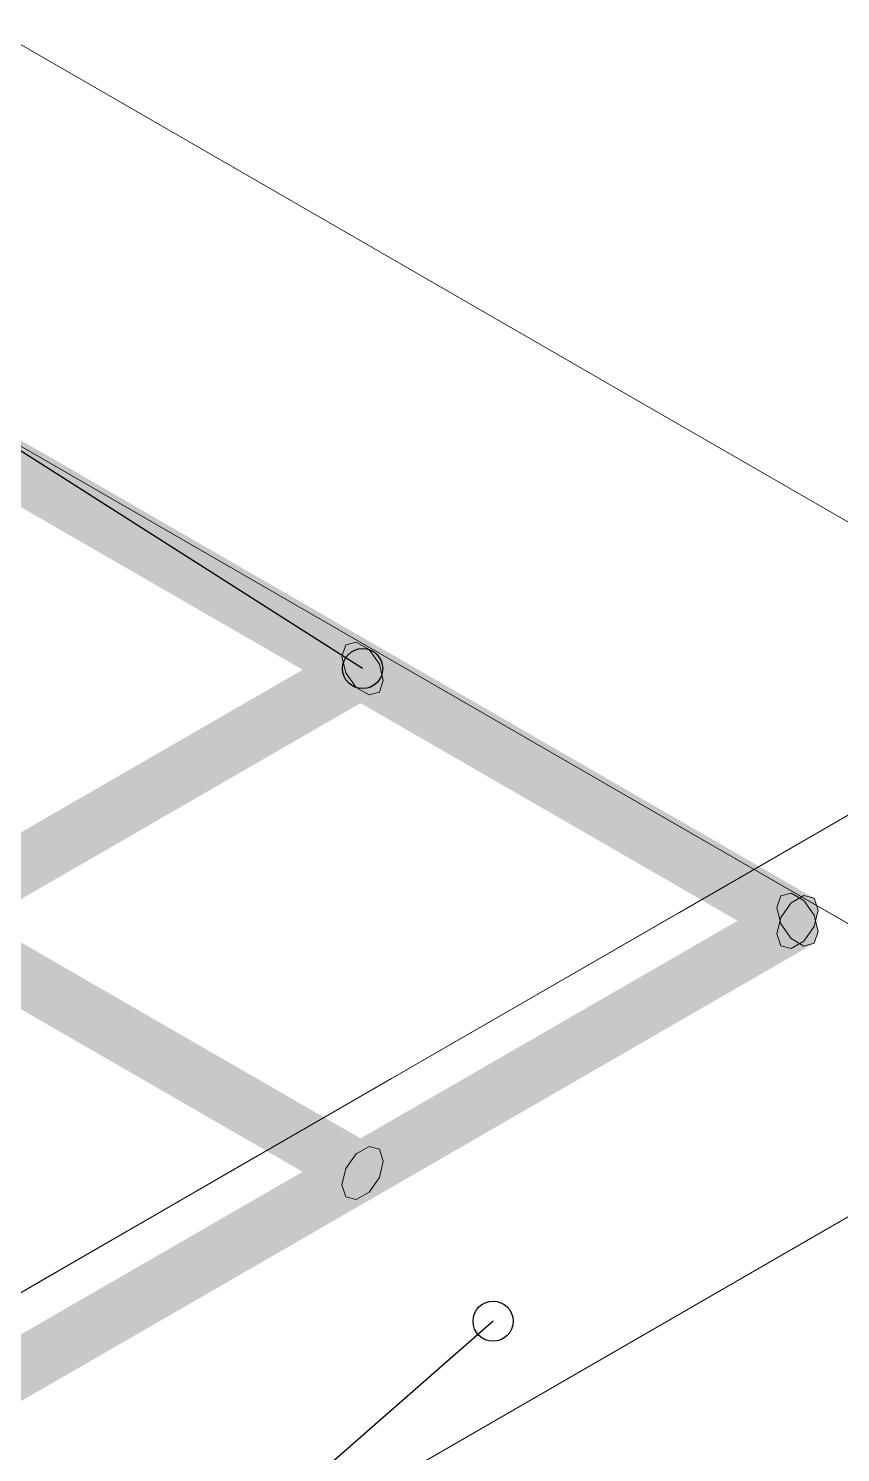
# Model space of a CAD drawing. Header units: metres. Extents: x 0 to 8.41, y 0 to 5.94.
# Drawn here: x 7.045 to 7.369, y 1.988 to 2.555 of the extents above; entities that cross this region are included whole.
import ezdxf

# ---------------------------------------------------------------- set-up
doc = ezdxf.new("R2010")
doc.units = ezdxf.units.M
doc.header["$LTSCALE"] = 0.25
doc.layers.add('ISO-3D', color=7, linetype='CONTINUOUS', lineweight=13)
doc.layers.add('ISO-3D-ARISTAS', color=250, linetype='CONTINUOUS', lineweight=13)
doc.layers.add('LLAMADAS-NUM', color=30, linetype='CONTINUOUS', lineweight=25, true_color=0xc05014)

msp = doc.modelspace()

# ---------------------------------------------------------------- linework, layer by layer
at = {"layer": 'ISO-3D', "true_color": 0x7c4f34}
for points in [[(7.10628, 2.35266), (7.10119, 2.34971), (7.02368, 2.40035), (7.01858, 2.39741)], [(7.10119, 2.3316), (7.10628, 2.33454), (7.01858, 2.37929), (7.02368, 2.38223)], [(7.18889, 2.30497), (7.18379, 2.30202), (7.10628, 2.35266), (7.10119, 2.34971)], [(7.18379, 2.2839), (7.18889, 2.28685), (7.10119, 2.3316), (7.10628, 2.33454)], [(7.1758, 2.31053), (7.18089, 2.30759), (7.09319, 2.26284), (7.09829, 2.25989)], [(7.27149, 2.25727), (7.2664, 2.25433), (7.18889, 2.30497), (7.18379, 2.30202)], [(7.18089, 2.28947), (7.1758, 2.29241), (7.09829, 2.24178), (7.09319, 2.24472)], [(7.2664, 2.23621), (7.27149, 2.23916), (7.18379, 2.2839), (7.18889, 2.28685)], [(7.09319, 2.26284), (7.09829, 2.25989), (7.01059, 2.21515), (7.01568, 2.2122)], [(7.3541, 2.20958), (7.349, 2.20664), (7.27149, 2.25727), (7.2664, 2.25433)], [(7.09829, 2.24178), (7.09319, 2.24472), (7.01568, 2.19408), (7.01059, 2.19703)], [(7.349, 2.18852), (7.3541, 2.19146), (7.2664, 2.23621), (7.27149, 2.23916)], [(7.349, 2.21053), (7.3541, 2.20759), (7.2664, 2.16284), (7.27149, 2.15989)], [(7.09829, 2.15727), (7.09319, 2.15433), (7.01568, 2.20497), (7.01059, 2.20202)], [(7.3541, 2.18947), (7.349, 2.19241), (7.27149, 2.14178), (7.2664, 2.14472)], [(7.09319, 2.13621), (7.09829, 2.13916), (7.01059, 2.1839), (7.01568, 2.18685)], [(7.2664, 2.16284), (7.27149, 2.15989), (7.18379, 2.11515), (7.18889, 2.1122)], [(7.18089, 2.10958), (7.1758, 2.10664), (7.09829, 2.15727), (7.09319, 2.15433)], [(7.27149, 2.14178), (7.2664, 2.14472), (7.18889, 2.09408), (7.18379, 2.09703)], [(7.1758, 2.08852), (7.18089, 2.09146), (7.09319, 2.13621), (7.09829, 2.13916)], [(7.18379, 2.11515), (7.18889, 2.1122), (7.10119, 2.06745), (7.10628, 2.06451)], [(7.18889, 2.09408), (7.18379, 2.09703), (7.10628, 2.04639), (7.10119, 2.04934)], [(7.10119, 2.06745), (7.10628, 2.06451), (7.01858, 2.01976), (7.02368, 2.01682)], [(7.10628, 2.04639), (7.10119, 2.04934), (7.02368, 1.9987), (7.01858, 2.00164)]]:
    msp.add_solid(points, dxfattribs=at)
at = {"layer": 'ISO-3D', "true_color": 0x603d28}
for points in [[(7.11041, 2.35158), (7.10628, 2.35266), (7.0278, 2.39927), (7.02368, 2.40035)], [(7.11198, 2.34689), (7.11041, 2.35158), (7.02938, 2.39458), (7.0278, 2.39927)], [(7.09549, 2.33736), (7.09706, 2.33268), (7.01288, 2.38506), (7.01446, 2.38037)], [(7.09706, 2.33268), (7.10119, 2.3316), (7.01446, 2.38037), (7.01858, 2.37929)], [(7.19301, 2.30389), (7.18889, 2.30497), (7.11041, 2.35158), (7.10628, 2.35266)], [(7.19459, 2.2992), (7.19301, 2.30389), (7.11198, 2.34689), (7.11041, 2.35158)], [(7.17809, 2.28967), (7.17967, 2.28498), (7.09549, 2.33736), (7.09706, 2.33268)], [(7.17967, 2.28498), (7.18379, 2.2839), (7.09706, 2.33268), (7.10119, 2.3316)], [(7.27562, 2.25619), (7.27149, 2.25727), (7.19301, 2.30389), (7.18889, 2.30497)], [(7.27719, 2.2515), (7.27562, 2.25619), (7.19459, 2.2992), (7.19301, 2.30389)], [(7.2607, 2.24198), (7.26227, 2.23729), (7.17809, 2.28967), (7.17967, 2.28498)], [(7.26227, 2.23729), (7.2664, 2.23621), (7.17967, 2.28498), (7.18379, 2.2839)], [(7.35822, 2.2085), (7.3541, 2.20958), (7.27562, 2.25619), (7.27149, 2.25727)], [(7.3598, 2.20381), (7.35822, 2.2085), (7.27719, 2.2515), (7.27562, 2.25619)], [(7.3433, 2.19429), (7.34488, 2.1896), (7.2607, 2.24198), (7.26227, 2.23729)], [(7.34488, 2.1896), (7.349, 2.18852), (7.26227, 2.23729), (7.2664, 2.23621)], [(7.10241, 2.15619), (7.09829, 2.15727), (7.01981, 2.20389), (7.01568, 2.20497)], [(7.10399, 2.1515), (7.10241, 2.15619), (7.02138, 2.1992), (7.01981, 2.20389)], [(7.08749, 2.14198), (7.08907, 2.13729), (7.00489, 2.18967), (7.00646, 2.18498)], [(7.08907, 2.13729), (7.09319, 2.13621), (7.00646, 2.18498), (7.01059, 2.1839)], [(7.18502, 2.1085), (7.18089, 2.10958), (7.10241, 2.15619), (7.09829, 2.15727)], [(7.18659, 2.10381), (7.18502, 2.1085), (7.10399, 2.1515), (7.10241, 2.15619)], [(7.1701, 2.09429), (7.17167, 2.0896), (7.08749, 2.14198), (7.08907, 2.13729)], [(7.17167, 2.0896), (7.1758, 2.08852), (7.08907, 2.13729), (7.09319, 2.13621)]]:
    msp.add_solid(points, dxfattribs=at)
at = {"layer": 'ISO-3D', "true_color": 0x865538}
for points in [[(7.10119, 2.34971), (7.09706, 2.34387), (7.01858, 2.39741), (7.01446, 2.39156)], [(7.10628, 2.33454), (7.11041, 2.34038), (7.02368, 2.38223), (7.0278, 2.38807)], [(7.18379, 2.30202), (7.17967, 2.29618), (7.10119, 2.34971), (7.09706, 2.34387)], [(7.18889, 2.28685), (7.19301, 2.29269), (7.10628, 2.33454), (7.11041, 2.34038)], [(7.2664, 2.25433), (7.26227, 2.24849), (7.18379, 2.30202), (7.17967, 2.29618)], [(7.27149, 2.23916), (7.27562, 2.245), (7.18889, 2.28685), (7.19301, 2.29269)], [(7.349, 2.20664), (7.34488, 2.2008), (7.2664, 2.25433), (7.26227, 2.24849)], [(7.3541, 2.19146), (7.35822, 2.1973), (7.27149, 2.23916), (7.27562, 2.245)], [(7.09319, 2.15433), (7.08907, 2.14849), (7.01059, 2.20202), (7.00646, 2.19618)], [(7.09829, 2.13916), (7.10241, 2.145), (7.01568, 2.18685), (7.01981, 2.19269)], [(7.1758, 2.10664), (7.17167, 2.1008), (7.09319, 2.15433), (7.08907, 2.14849)], [(7.18089, 2.09146), (7.18502, 2.0973), (7.09829, 2.13916), (7.10241, 2.145)]]:
    msp.add_solid(points, dxfattribs=at)
at = {"layer": 'ISO-3D', "true_color": 0x7b4f34}
for points in [[(7.11041, 2.34038), (7.11198, 2.34689), (7.0278, 2.38807), (7.02938, 2.39458)], [(7.09706, 2.34387), (7.09549, 2.33736), (7.01446, 2.39156), (7.01288, 2.38506)], [(7.17967, 2.29618), (7.17809, 2.28967), (7.09706, 2.34387), (7.09549, 2.33736)], [(7.19301, 2.29269), (7.19459, 2.2992), (7.11041, 2.34038), (7.11198, 2.34689)], [(7.27562, 2.245), (7.27719, 2.2515), (7.19301, 2.29269), (7.19459, 2.2992)], [(7.26227, 2.24849), (7.2607, 2.24198), (7.17967, 2.29618), (7.17809, 2.28967)], [(7.34488, 2.2008), (7.3433, 2.19429), (7.26227, 2.24849), (7.2607, 2.24198)], [(7.35822, 2.1973), (7.3598, 2.20381), (7.27562, 2.245), (7.27719, 2.2515)], [(7.08907, 2.14849), (7.08749, 2.14198), (7.00646, 2.19618), (7.00489, 2.18967)], [(7.10241, 2.145), (7.10399, 2.1515), (7.01981, 2.19269), (7.02138, 2.1992)], [(7.18502, 2.0973), (7.18659, 2.10381), (7.10241, 2.145), (7.10399, 2.1515)], [(7.17167, 2.1008), (7.1701, 2.09429), (7.08907, 2.14849), (7.08749, 2.14198)]]:
    msp.add_solid(points, dxfattribs=at)
at = {"layer": 'ISO-3D', "true_color": 0x553624}
for points in [[(7.1701, 2.30476), (7.17167, 2.30945), (7.08749, 2.25707), (7.08907, 2.26176)], [(7.18659, 2.29524), (7.18502, 2.29055), (7.10399, 2.24755), (7.10241, 2.24286)], [(7.08749, 2.25707), (7.08907, 2.26176), (7.00489, 2.20938), (7.00646, 2.21407)], [(7.10399, 2.24755), (7.10241, 2.24286), (7.02138, 2.19985), (7.01981, 2.19516)], [(7.3433, 2.20476), (7.34488, 2.20945), (7.2607, 2.15707), (7.26227, 2.16176)], [(7.3598, 2.19524), (7.35822, 2.19055), (7.27719, 2.14755), (7.27562, 2.14286)], [(7.2607, 2.15707), (7.26227, 2.16176), (7.17809, 2.10938), (7.17967, 2.11407)], [(7.27719, 2.14755), (7.27562, 2.14286), (7.19459, 2.09985), (7.19301, 2.09516)], [(7.17809, 2.10938), (7.17967, 2.11407), (7.09549, 2.06169), (7.09706, 2.06637)], [(7.19459, 2.09985), (7.19301, 2.09516), (7.11198, 2.05216), (7.11041, 2.04747)], [(7.09549, 2.06169), (7.09706, 2.06637), (7.01288, 2.01399), (7.01446, 2.01868)], [(7.11198, 2.05216), (7.11041, 2.04747), (7.02938, 2.00447), (7.0278, 1.99978)]]:
    msp.add_solid(points, dxfattribs=at)
at = {"layer": 'ISO-3D', "true_color": 0x67422b}
for points in [[(7.17167, 2.30945), (7.1758, 2.31053), (7.08907, 2.26176), (7.09319, 2.26284)], [(7.18502, 2.29055), (7.18089, 2.28947), (7.10241, 2.24286), (7.09829, 2.24178)], [(7.08907, 2.26176), (7.09319, 2.26284), (7.00646, 2.21407), (7.01059, 2.21515)], [(7.10241, 2.24286), (7.09829, 2.24178), (7.01981, 2.19516), (7.01568, 2.19408)], [(7.34488, 2.20945), (7.349, 2.21053), (7.26227, 2.16176), (7.2664, 2.16284)], [(7.35822, 2.19055), (7.3541, 2.18947), (7.27562, 2.14286), (7.27149, 2.14178)], [(7.26227, 2.16176), (7.2664, 2.16284), (7.17967, 2.11407), (7.18379, 2.11515)], [(7.27562, 2.14286), (7.27149, 2.14178), (7.19301, 2.09516), (7.18889, 2.09408)], [(7.17967, 2.11407), (7.18379, 2.11515), (7.09706, 2.06637), (7.10119, 2.06745)], [(7.19301, 2.09516), (7.18889, 2.09408), (7.11041, 2.04747), (7.10628, 2.04639)], [(7.09706, 2.06637), (7.10119, 2.06745), (7.01446, 2.01868), (7.01858, 2.01976)], [(7.11041, 2.04747), (7.10628, 2.04639), (7.0278, 1.99978), (7.02368, 1.9987)]]:
    msp.add_solid(points, dxfattribs=at)
at = {"layer": 'ISO-3D', "true_color": 0x6f472f}
for points in [[(7.17835, 2.3), (7.1701, 2.30476), (7.17167, 2.30945)], [(7.17835, 2.3), (7.17167, 2.30945), (7.1758, 2.31053)], [(7.17835, 2.3), (7.1758, 2.31053), (7.18089, 2.30759)], [(7.17835, 2.3), (7.17167, 2.29825), (7.1701, 2.30476)], [(7.17835, 2.3), (7.18089, 2.30759), (7.18502, 2.30175)], [(7.17835, 2.3), (7.1758, 2.29241), (7.17167, 2.29825)], [(7.17835, 2.3), (7.18089, 2.28947), (7.1758, 2.29241)], [(7.17835, 2.3), (7.18502, 2.30175), (7.18659, 2.29524)], [(7.17835, 2.3), (7.18502, 2.29055), (7.18089, 2.28947)], [(7.17835, 2.3), (7.18659, 2.29524), (7.18502, 2.29055)], [(7.35155, 2.2), (7.3433, 2.20476), (7.34488, 2.20945)], [(7.35155, 2.2), (7.34488, 2.20945), (7.349, 2.21053)], [(7.35155, 2.2), (7.349, 2.21053), (7.3541, 2.20759)], [(7.35155, 2.2), (7.3541, 2.20759), (7.35822, 2.20175)], [(7.35155, 2.2), (7.34488, 2.19825), (7.3433, 2.20476)], [(7.35155, 2.2), (7.35822, 2.20175), (7.3598, 2.19524)], [(7.35155, 2.2), (7.349, 2.19241), (7.34488, 2.19825)], [(7.35155, 2.2), (7.3541, 2.18947), (7.349, 2.19241)], [(7.35155, 2.2), (7.35822, 2.19055), (7.3541, 2.18947)], [(7.35155, 2.2), (7.3598, 2.19524), (7.35822, 2.19055)]]:
    msp.add_solid(points, dxfattribs=at)
at = {"layer": 'ISO-3D', "true_color": 0x70472f}
for points in [[(7.17167, 2.29825), (7.1701, 2.30476), (7.08907, 2.25056), (7.08749, 2.25707)], [(7.18502, 2.30175), (7.18659, 2.29524), (7.10241, 2.25405), (7.10399, 2.24755)], [(7.08907, 2.25056), (7.08749, 2.25707), (7.00646, 2.20287), (7.00489, 2.20938)], [(7.10241, 2.25405), (7.10399, 2.24755), (7.01981, 2.20636), (7.02138, 2.19985)], [(7.34488, 2.19825), (7.3433, 2.20476), (7.26227, 2.15056), (7.2607, 2.15707)], [(7.35822, 2.20175), (7.3598, 2.19524), (7.27562, 2.15405), (7.27719, 2.14755)], [(7.26227, 2.15056), (7.2607, 2.15707), (7.17967, 2.10287), (7.17809, 2.10938)], [(7.27562, 2.15405), (7.27719, 2.14755), (7.19301, 2.10636), (7.19459, 2.09985)], [(7.17967, 2.10287), (7.17809, 2.10938), (7.09706, 2.05518), (7.09549, 2.06169)], [(7.19301, 2.10636), (7.19459, 2.09985), (7.11041, 2.05867), (7.11198, 2.05216)], [(7.09706, 2.05518), (7.09549, 2.06169), (7.01446, 2.00749), (7.01288, 2.01399)], [(7.11041, 2.05867), (7.11198, 2.05216), (7.0278, 2.01098), (7.02938, 2.00447)]]:
    msp.add_solid(points, dxfattribs=at)
at = {"layer": 'ISO-3D', "true_color": 0x7f5135}
for points in [[(7.18089, 2.30759), (7.18502, 2.30175), (7.09829, 2.25989), (7.10241, 2.25405)], [(7.1758, 2.29241), (7.17167, 2.29825), (7.09319, 2.24472), (7.08907, 2.25056)], [(7.09829, 2.25989), (7.10241, 2.25405), (7.01568, 2.2122), (7.01981, 2.20636)], [(7.09319, 2.24472), (7.08907, 2.25056), (7.01059, 2.19703), (7.00646, 2.20287)], [(7.3541, 2.20759), (7.35822, 2.20175), (7.27149, 2.15989), (7.27562, 2.15405)], [(7.349, 2.19241), (7.34488, 2.19825), (7.2664, 2.14472), (7.26227, 2.15056)], [(7.27149, 2.15989), (7.27562, 2.15405), (7.18889, 2.1122), (7.19301, 2.10636)], [(7.2664, 2.14472), (7.26227, 2.15056), (7.18379, 2.09703), (7.17967, 2.10287)], [(7.18889, 2.1122), (7.19301, 2.10636), (7.10628, 2.06451), (7.11041, 2.05867)], [(7.18379, 2.09703), (7.17967, 2.10287), (7.10119, 2.04934), (7.09706, 2.05518)], [(7.10628, 2.06451), (7.11041, 2.05867), (7.02368, 2.01682), (7.0278, 2.01098)], [(7.10119, 2.04934), (7.09706, 2.05518), (7.01858, 2.00164), (7.01446, 2.00749)]]:
    msp.add_solid(points, dxfattribs=at)
at = {"layer": 'ISO-3D', "true_color": 0x643f2a}
for points in [[(7.35155, 2.19905), (7.3541, 2.20958), (7.349, 2.20664)], [(7.35155, 2.19905), (7.35822, 2.2085), (7.3541, 2.20958)], [(7.35155, 2.19905), (7.3598, 2.20381), (7.35822, 2.2085)], [(7.35155, 2.19905), (7.349, 2.20664), (7.34488, 2.2008)], [(7.35155, 2.19905), (7.35822, 2.1973), (7.3598, 2.20381)], [(7.35155, 2.19905), (7.34488, 2.2008), (7.3433, 2.19429)], [(7.35155, 2.19905), (7.3433, 2.19429), (7.34488, 2.1896)], [(7.35155, 2.19905), (7.34488, 2.1896), (7.349, 2.18852)], [(7.35155, 2.19905), (7.349, 2.18852), (7.3541, 2.19146)], [(7.35155, 2.19905), (7.3541, 2.19146), (7.35822, 2.1973)], [(7.17835, 2.09905), (7.1758, 2.10664), (7.17167, 2.1008)], [(7.17835, 2.09905), (7.18089, 2.10958), (7.1758, 2.10664)], [(7.17835, 2.09905), (7.18502, 2.1085), (7.18089, 2.10958)], [(7.17835, 2.09905), (7.18659, 2.10381), (7.18502, 2.1085)], [(7.17835, 2.09905), (7.17167, 2.1008), (7.1701, 2.09429)], [(7.17835, 2.09905), (7.18502, 2.0973), (7.18659, 2.10381)], [(7.17835, 2.09905), (7.1701, 2.09429), (7.17167, 2.0896)], [(7.17835, 2.09905), (7.17167, 2.0896), (7.1758, 2.08852)], [(7.17835, 2.09905), (7.1758, 2.08852), (7.18089, 2.09146)], [(7.17835, 2.09905), (7.18089, 2.09146), (7.18502, 2.0973)]]:
    msp.add_solid(points, dxfattribs=at)
at = {"layer": 'ISO-3D-ARISTAS', "color": 250}
for p, q in [((7.03112, 2.555), (7.17835, 2.47)), ((7.03112, 2.555), (7.17835, 2.47)), ((7.17835, 2.47), (7.28227, 2.41)), ((7.17835, 2.47), (7.28227, 2.41)), ((6.96803, 2.43143), (7.13628, 2.33429)), ((7.28227, 2.41), (7.37753, 2.355)), ((7.28227, 2.41), (7.37753, 2.355)), ((7.17835, 2.31), (7.03112, 2.395)), ((7.13628, 2.33429), (7.30454, 2.23714)), ((7.1701, 2.30476), (7.17167, 2.30945)), ((7.1701, 2.30476), (7.17167, 2.30945)), ((7.17167, 2.30945), (7.1758, 2.31053)), ((7.17167, 2.30945), (7.1758, 2.31053)), ((7.1758, 2.31053), (7.18089, 2.30759)), ((7.1758, 2.31053), (7.18089, 2.30759)), ((7.28227, 2.25), (7.17835, 2.31)), ((7.17167, 2.29825), (7.1701, 2.30476)), ((7.17167, 2.29825), (7.1701, 2.30476)), ((7.18089, 2.30759), (7.18502, 2.30175)), ((7.18089, 2.30759), (7.18502, 2.30175)), ((7.1758, 2.29241), (7.17167, 2.29825)), ((7.1758, 2.29241), (7.17167, 2.29825)), ((7.18502, 2.30175), (7.18659, 2.29524)), ((7.18502, 2.30175), (7.18659, 2.29524)), ((7.30454, 2.20286), (7.47279, 2.3)), ((7.47279, 2.3), (7.33134, 2.21833)), ((7.18089, 2.28947), (7.1758, 2.29241)), ((7.18089, 2.28947), (7.1758, 2.29241)), ((7.18659, 2.29524), (7.18502, 2.29055)), ((7.18659, 2.29524), (7.18502, 2.29055)), ((7.18502, 2.29055), (7.18089, 2.28947)), ((7.18502, 2.29055), (7.18089, 2.28947)), ((7.37753, 2.195), (7.28227, 2.25)), ((7.30454, 2.23714), (7.47279, 2.14)), ((7.33134, 2.21833), (7.18989, 2.13667)), ((7.3433, 2.20476), (7.34488, 2.20945)), ((7.3433, 2.20476), (7.34488, 2.20945)), ((7.34488, 2.20945), (7.349, 2.21053)), ((7.34488, 2.20945), (7.349, 2.21053)), ((7.349, 2.21053), (7.3541, 2.20759)), ((7.349, 2.21053), (7.3541, 2.20759)), ((7.3541, 2.20958), (7.349, 2.20664)), ((7.3541, 2.20958), (7.349, 2.20664)), ((7.35822, 2.2085), (7.3541, 2.20958)), ((7.35822, 2.2085), (7.3541, 2.20958)), ((7.3541, 2.20759), (7.35822, 2.20175)), ((7.3541, 2.20759), (7.35822, 2.20175)), ((7.3598, 2.20381), (7.35822, 2.2085)), ((7.3598, 2.20381), (7.35822, 2.2085)), ((7.13628, 2.10571), (7.30454, 2.20286)), ((7.34488, 2.19825), (7.3433, 2.20476)), ((7.34488, 2.19825), (7.3433, 2.20476)), ((7.349, 2.20664), (7.34488, 2.2008)), ((7.349, 2.20664), (7.34488, 2.2008)), ((7.35822, 2.1973), (7.3598, 2.20381)), ((7.35822, 2.1973), (7.3598, 2.20381)), ((7.35822, 2.20175), (7.3598, 2.19524)), ((7.35822, 2.20175), (7.3598, 2.19524)), ((7.34488, 2.2008), (7.3433, 2.19429)), ((7.34488, 2.2008), (7.3433, 2.19429)), ((7.349, 2.19241), (7.34488, 2.19825)), ((7.349, 2.19241), (7.34488, 2.19825)), ((7.3541, 2.19146), (7.35822, 2.1973)), ((7.3541, 2.19146), (7.35822, 2.1973)), ((7.3433, 2.19429), (7.34488, 2.1896)), ((7.3433, 2.19429), (7.34488, 2.1896)), ((7.3541, 2.18947), (7.349, 2.19241)), ((7.3541, 2.18947), (7.349, 2.19241)), ((7.349, 2.18852), (7.3541, 2.19146)), ((7.349, 2.18852), (7.3541, 2.19146)), ((7.35822, 2.19055), (7.3541, 2.18947)), ((7.35822, 2.19055), (7.3541, 2.18947)), ((7.3598, 2.19524), (7.35822, 2.19055)), ((7.3598, 2.19524), (7.35822, 2.19055)), ((7.34488, 2.1896), (7.349, 2.18852)), ((7.34488, 2.1896), (7.349, 2.18852)), ((7.47279, 2.14), (7.30454, 2.04286)), ((7.47279, 2.14), (7.30454, 2.04286)), ((7.18989, 2.13667), (7.04844, 2.055)), ((6.96803, 2.00857), (7.13628, 2.10571)), ((7.1758, 2.10664), (7.17167, 2.1008)), ((7.1758, 2.10664), (7.17167, 2.1008)), ((7.18089, 2.10958), (7.1758, 2.10664)), ((7.18089, 2.10958), (7.1758, 2.10664)), ((7.18502, 2.1085), (7.18089, 2.10958)), ((7.18502, 2.1085), (7.18089, 2.10958)), ((7.18659, 2.10381), (7.18502, 2.1085)), ((7.18659, 2.10381), (7.18502, 2.1085)), ((7.17167, 2.1008), (7.1701, 2.09429)), ((7.17167, 2.1008), (7.1701, 2.09429)), ((7.18502, 2.0973), (7.18659, 2.10381)), ((7.18502, 2.0973), (7.18659, 2.10381)), ((7.1701, 2.09429), (7.17167, 2.0896)), ((7.1701, 2.09429), (7.17167, 2.0896)), ((7.18089, 2.09146), (7.18502, 2.0973)), ((7.18089, 2.09146), (7.18502, 2.0973)), ((7.17167, 2.0896), (7.1758, 2.08852)), ((7.17167, 2.0896), (7.1758, 2.08852)), ((7.1758, 2.08852), (7.18089, 2.09146)), ((7.1758, 2.08852), (7.18089, 2.09146)), ((7.04844, 2.055), (6.8839, 1.96)), ((7.30454, 2.04286), (7.13628, 1.94571)), ((7.30454, 2.04286), (7.13628, 1.94571))]:
    msp.add_line(p, q, dxfattribs=at)
at = {"layer": 'LLAMADAS-NUM'}
for p, q in [((7.17835, 2.3), (6.99209, 2.41852)), ((7.23031, 2.04), (7.10041, 1.92634))]:
    msp.add_line(p, q, dxfattribs=at)
for centre in [(7.17835, 2.3), (7.23031, 2.04)]:
    msp.add_circle(centre, 0.008, dxfattribs=at)

doc.saveas('drawing.dxf')
